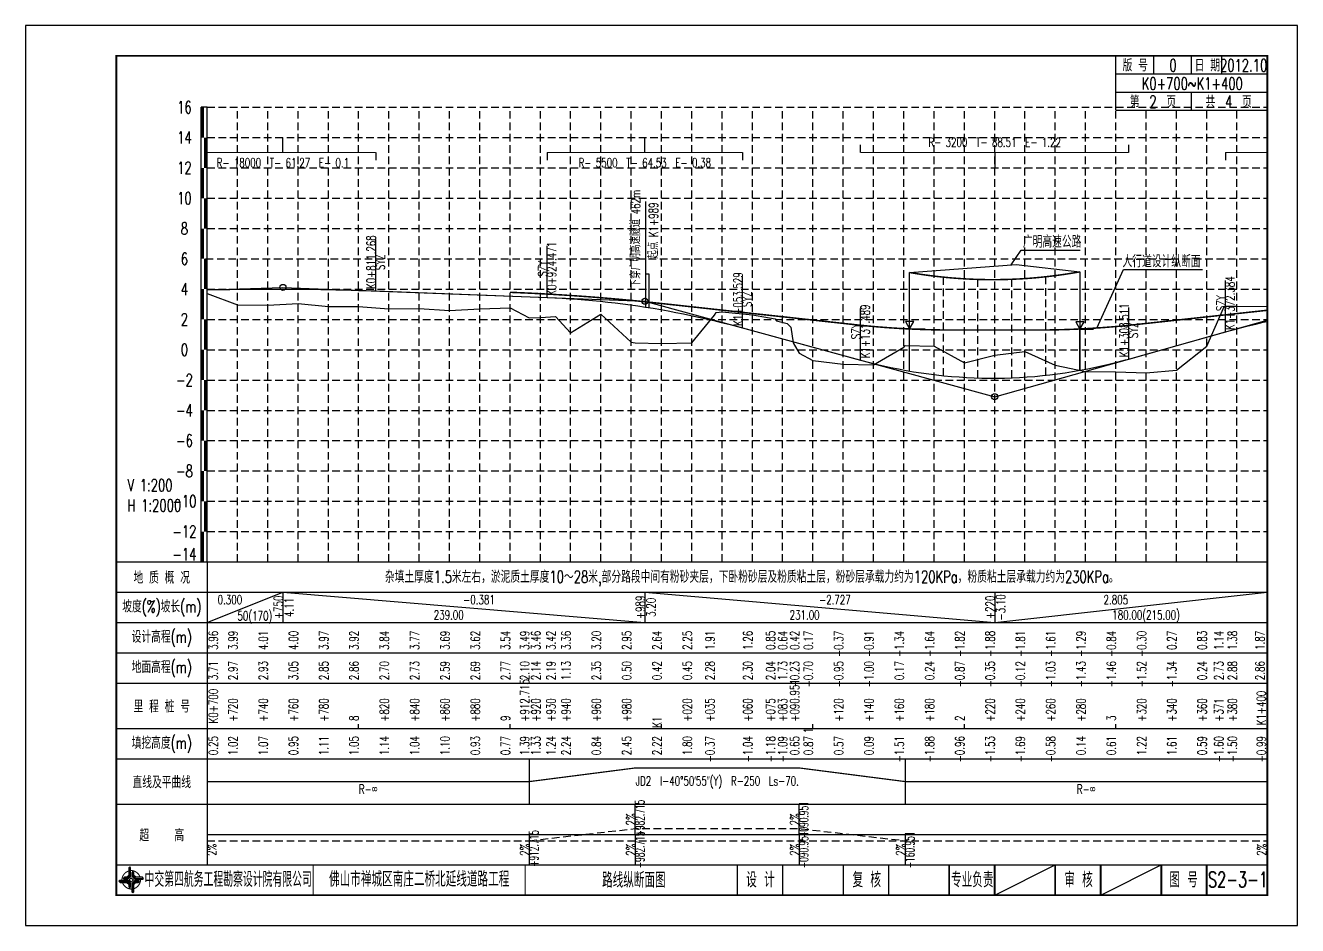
# Model space of a CAD drawing. Header units: inches. Extents: x 284 to 3896, y 3838 to 5329.
# Drawn here: x 1208 to 2048, y 4735 to 5329 of the extents above; entities that cross this region are included whole.
import ezdxf
from ezdxf.enums import TextEntityAlignment as Align

# ---------------------------------------------------------------- set-up
doc = ezdxf.new("R2010")
doc.units = ezdxf.units.IN
doc.header["$LTSCALE"] = 10
doc.linetypes.add('DASHED', pattern=[0.75, 0.5, -0.25])
for name, color, linetype in [('BPD1', 5, 'Continuous'), ('dmx', 7, 'Continuous'), ('pm', 7, 'Continuous'), ('shuju', 7, 'Continuous'), ('sjx', 1, 'Continuous'), ('xuxian', 6, 'ByLayer'), ('变坡点', 5, 'Continuous'), ('图框', 7, 'Continuous'), ('左超高', 6, 'ByLayer'), ('文字', 7, 'Continuous'), ('标尺', 3, 'Continuous'), ('栏目', 3, 'Continuous'), ('桥梁', 6, 'Continuous'), ('次轮廓线', 7, 'Continuous'), ('网格', 250, 'ByLayer'), ('网格1', 252, 'ByLayer'), ('超高中心', 7, 'Continuous')]:
    doc.layers.add(name, color=color, linetype=linetype)
doc.styles.get("Standard").update_dxf_attribs({"font": 'simplex1.shx', "width": 0.7, "bigfont": 'hztxt.shx'})
doc.styles.add('变坡点', font='simplex1.shx', dxfattribs={"width": 0.7, "bigfont": 'hztxt.shx'})

# ---------------------------------------------------------------- blocks, each defined once
blk = doc.blocks.new('tb')
at = {"lineweight": -3}
h = blk.add_hatch(color=256, dxfattribs=at)
h.paths.add_polyline_path([(-1.23, -0.13), (-3.78, -0.14), (-4.14, -0.41), (-1.4, -0.44), (-0.56, -1.24), (-0.54, -2.62), (-0.27, -2.2), (-0.26, -1.06)])
h.paths.add_polyline_path([(0.13, -1.08), (0.14, -3.86), (0.41, -4.26), (0.44, -1.24), (1.25, -0.43), (2.66, -0.43), (2.26, -0.16), (1.07, -0.15)])
h.paths.add_polyline_path([(1.08, 0.3), (3.62, 0.3), (4.02, 0.56), (1.25, 0.57), (0.43, 1.39), (0.43, 2.8), (0.16, 2.41), (0.15, 1.24)])
h.paths.add_polyline_path([(-0.28, 1.21), (-0.28, 3.99), (-0.56, 4.39), (-0.57, 1.41), (-1.38, 0.6), (-2.74, 0.56), (-2.33, 0.3), (-1.2, 0.29)])
for p, q in [((-0.56, 4.39), (-0.57, 1.41)), ((-1.38, 0.6), (-2.74, 0.56)), ((-0.57, 1.41), (-1.38, 0.6)), ((0.43, 2.8), (0.43, 1.39)), ((0.43, 1.39), (1.25, 0.57)), ((1.25, 0.57), (4.02, 0.56)), ((-4.14, -0.41), (-1.4, -0.44)), ((-1.4, -0.44), (-0.56, -1.24)), ((-0.56, -1.24), (-0.54, -2.62)), ((0.41, -4.26), (0.44, -1.24)), ((0.44, -1.24), (1.25, -0.43)), ((1.25, -0.43), (2.66, -0.43))]:
    blk.add_line(p, q, dxfattribs=at)
at = {"lineweight": -3, "flags": 128}
for points in [[(-0.9, 3.99), (-0.9, 1.58), (-1.53, 0.91), (-2.34, 0.91), (-2.74, 0.56), (-2.33, 0.3), (-1.2, 0.29), (-0.28, 1.21), (-0.28, 3.99), (-0.56, 4.39)], [(-0.04, 0.77), (0.68, 0.04), (-0.04, -0.69), (-0.77, 0.05)], [(3.62, 0.92), (1.43, 0.92), (0.77, 1.54), (0.77, 2.38), (0.43, 2.8), (0.16, 2.41), (0.15, 1.24), (1.08, 0.3), (3.62, 0.3), (4.02, 0.56)], [(-3.73, -0.76), (-1.54, -0.76), (-0.89, -1.39), (-0.89, -2.21), (-0.54, -2.62), (-0.27, -2.2), (-0.26, -1.06), (-1.23, -0.13), (-3.78, -0.14), (-4.14, -0.41)], [(0.75, -3.85), (0.75, -1.43), (1.4, -0.78), (2.26, -0.78), (2.66, -0.43), (2.26, -0.16), (1.07, -0.15), (0.13, -1.08), (0.14, -3.86), (0.41, -4.26)]]:
    blk.add_lwpolyline(points, close=True, dxfattribs=at)
at = {"lineweight": -3, "const_width": 0.35, "flags": 128}
for points in [[(-0.9, 3.02, 0.324167), (-3.16, -0.14)], [(2.88, 0.92, 0.324403), (-0.24, 3.15)], [(0.75, -2.86, 0.325418), (3.02, 0.26)], [(-2.98, -0.76, 0.322976), (0.14, -2.98)]]:
    blk.add_lwpolyline(points, format="xyb", dxfattribs=at)
blk = doc.blocks.new('123')
at = {"linetype": 'Continuous'}
blk.add_lwpolyline([(1123.87, 4734.71), (1123.87, 5328.71), (283.87, 5328.71), (283.87, 4734.71)], close=True, dxfattribs=at)

msp = doc.modelspace()

# ---------------------------------------------------------------- linework, layer by layer
for p, q in [((1997.87, 5296.71), (1997.87, 5308.71)), ((1847.87, 4754.71), (1887.87, 4774.71))]:
    msp.add_line(p, q)
at = {"linetype": 'Continuous', "const_width": 1.2}
msp.add_lwpolyline([(2027.87, 5308.71), (1267.87, 5308.71), (1267.87, 4754.71), (2027.87, 4754.71), (2027.87, 5308.71)], dxfattribs=at)
at = {"const_width": 0.8}
msp.add_lwpolyline([(1267.87, 4774.71), (2027.87, 4774.71)], dxfattribs=at)
at = {"layer": 'BPD1', "color": 7}
for p, q in [((1327.87, 4934.71), (1377.87, 4954.71)), ((1377.87, 4954.71), (1616.87, 4934.71)), ((1616.87, 4954.71), (1847.87, 4934.71)), ((1847.87, 4934.71), (2027.87, 4954.71))]:
    msp.add_line(p, q, dxfattribs=at)
at = {"layer": 'dmx'}
msp.add_line((1617.6, 5164.81), (1617.6, 5212.58), dxfattribs=at)
at = {"layer": 'dmx', "flags": 128}
for points in [[(1617.6, 5142.81), (1617.6, 5164.81), (1619.6, 5164.81), (1619.6, 5142.54)], [(1327.87, 5151.77), (1347.87, 5144.43), (1367.87, 5144.05), (1387.87, 5145.2), (1407.87, 5143.26), (1427.87, 5143.34), (1447.87, 5141.76), (1467.87, 5141.97), (1487.87, 5140.64), (1507.87, 5141.6), (1527.87, 5142.4), (1540.58, 5135.75), (1547.87, 5136.09), (1557.87, 5136.56), (1567.87, 5125.97), (1587.87, 5138.25), (1607.87, 5119.75), (1610.58, 5119.28), (1627.87, 5118.88), (1647.87, 5119.24), (1662.87, 5137.55), (1663.87, 5139.38), (1667.87, 5139.73), (1687.87, 5137.71), (1702.87, 5135.07), (1703.87, 5133.83), (1710.87, 5131.97), (1713.37, 5129.56), (1714.87, 5119.2), (1718.82, 5112.38), (1727.87, 5107.7), (1747.87, 5105.24), (1767.87, 5104.74), (1787.87, 5116.43), (1788.82, 5117.46), (1807.87, 5117.15), (1827.87, 5106.06), (1847.87, 5111.23), (1867.87, 5113.51), (1887.87, 5104.43), (1907.87, 5100.39), (1927.87, 5100.16), (1947.87, 5099.53), (1967.87, 5101.3), (1987.87, 5117.12), (1998.87, 5142.06), (1999.87, 5143.42), (2007.87, 5143.51), (2027.87, 5143.34)]]:
    msp.add_lwpolyline(points, dxfattribs=at)
at = {"layer": 'pm', "flags": 128}
msp.add_lwpolyline([(1327.87, 4829.71, 0.8, 0.8, 0), (1540.58, 4829.71, 0.8, 0.8, 0), (1610.58, 4838.71, 0.8, 0.8, 0), (1718.82, 4838.71, 0.8, 0.8, 0), (1788.82, 4829.71, 0.8, 0.8, 0), (2027.87, 4829.71, 0.8, 0.8, 0)], format="xyseb", dxfattribs=at)
at = {"layer": 'shuju'}
for p, q in [((1377.87, 4954.71), (1377.87, 4934.71)), ((1616.87, 4954.71), (1616.87, 4934.71)), ((1847.87, 4954.71), (1847.87, 4934.71)), ((1427.87, 4864.71), (1427.87, 4867.71)), ((1527.87, 4864.71), (1527.87, 4867.71)), ((1627.87, 4864.71), (1627.87, 4867.71)), ((1727.87, 4864.71), (1727.87, 4867.71)), ((1827.87, 4864.71), (1827.87, 4867.71)), ((1927.87, 4864.71), (1927.87, 4867.71)), ((1610.58, 4794.71), (1610.58, 4814.71)), ((1718.82, 4794.71), (1718.82, 4814.71)), ((1540.58, 4794.71), (1540.58, 4774.71)), ((1540.58, 4794.71), (1540.58, 4774.71)), ((1610.58, 4794.71), (1610.58, 4774.71)), ((1718.82, 4794.71), (1718.82, 4774.71)), ((1788.82, 4794.71), (1788.82, 4774.71)), ((1788.82, 4794.71), (1788.82, 4774.71))]:
    msp.add_line(p, q, dxfattribs=at)
at = {"layer": 'sjx'}
for p, q in [((1791.67, 5165.68), (1862.04, 5170.91)), ((1862.04, 5170.91), (1904.17, 5166.13)), ((1904.17, 5166.13), (1904.17, 5101.13)), ((1791.67, 5100.68), (1791.67, 5165.68))]:
    msp.add_line(p, q, dxfattribs=at)
at = {"layer": 'sjx', "linetype": 'DASHED', "const_width": 1, "flags": 128}
msp.add_lwpolyline([(1791.67, 5165.68), (1794.35, 5165.22), (1799.35, 5164.44), (1804.35, 5163.74), (1809.35, 5163.12), (1814.35, 5162.58), (1819.35, 5162.11), (1824.35, 5161.73), (1829.35, 5161.42), (1834.35, 5161.19), (1839.35, 5161.03), (1844.35, 5160.96), (1849.35, 5160.96), (1854.35, 5161.05), (1859.35, 5161.21), (1864.35, 5161.44), (1869.35, 5161.76), (1874.35, 5162.15), (1879.35, 5162.63), (1884.35, 5163.18), (1889.35, 5163.8), (1894.35, 5164.51), (1899.35, 5165.3), (1904.17, 5166.13)], dxfattribs=at)
at = {"layer": 'sjx', "flags": 128}
msp.add_lwpolyline([(1327.87, 5154.28), (1332.87, 5154.39), (1337.87, 5154.49), (1342.87, 5154.57), (1347.87, 5154.64), (1352.87, 5154.7), (1357.87, 5154.74), (1362.87, 5154.77), (1367.87, 5154.78), (1372.87, 5154.78), (1377.87, 5154.77), (1382.87, 5154.74), (1387.87, 5154.7), (1392.87, 5154.65), (1397.87, 5154.58), (1402.87, 5154.5), (1407.87, 5154.4), (1412.87, 5154.29), (1417.87, 5154.17), (1422.87, 5154.03), (1427.87, 5153.87), (1432.87, 5153.71), (1437.87, 5153.53), (1439.13, 5153.48), (1552.34, 5149.17), (1557.34, 5148.96), (1562.34, 5148.7), (1567.34, 5148.4), (1572.34, 5148.05), (1577.34, 5147.65), (1582.34, 5147.21), (1587.34, 5146.72), (1592.34, 5146.19), (1597.34, 5145.62), (1602.34, 5144.99), (1607.34, 5144.33), (1612.34, 5143.61), (1617.34, 5142.85), (1622.34, 5142.05), (1627.34, 5141.2), (1632.34, 5140.31), (1637.34, 5139.37), (1642.34, 5138.38), (1647.34, 5137.35), (1652.34, 5136.27), (1657.34, 5135.15), (1662.34, 5133.98), (1667.34, 5132.77), (1672.34, 5131.51), (1677.34, 5130.21), (1681.39, 5129.11), (1759.35, 5107.85), (1764.35, 5106.53), (1769.35, 5105.28), (1774.35, 5104.11), (1779.35, 5103.02), (1784.35, 5102.01), (1789.35, 5101.08), (1794.35, 5100.22), (1799.35, 5099.44), (1804.35, 5098.74), (1809.35, 5098.12), (1814.35, 5097.58), (1819.35, 5097.11), (1824.35, 5096.73), (1829.35, 5096.42), (1834.35, 5096.19), (1839.35, 5096.03), (1844.35, 5095.96), (1849.35, 5095.96), (1854.35, 5096.05), (1859.35, 5096.21), (1864.35, 5096.44), (1869.35, 5096.76), (1874.35, 5097.15), (1879.35, 5097.63), (1884.35, 5098.18), (1889.35, 5098.8), (1894.35, 5099.51), (1899.35, 5100.3), (1904.35, 5101.16), (1909.35, 5102.1), (1914.35, 5103.12), (1919.35, 5104.22), (1924.35, 5105.39), (1929.35, 5106.65), (1934.35, 5107.98), (1936.38, 5108.54), (2000.25, 5126.45), (2005.25, 5127.83), (2010.25, 5129.16), (2015.25, 5130.43), (2020.25, 5131.66), (2025.25, 5132.84), (2027.87, 5133.43)], dxfattribs=at)
at = {"layer": 'sjx', "color": 4, "linetype": 'DASHED', "const_width": 1, "flags": 128}
msp.add_lwpolyline([(1527.87, 5152.6), (1527.94, 5152.6), (1532.94, 5152.4), (1537.94, 5152.18), (1542.94, 5151.94), (1547.94, 5151.69), (1552.94, 5151.42), (1557.94, 5151.13), (1562.94, 5150.83), (1567.94, 5150.5), (1572.94, 5150.16), (1577.94, 5149.8), (1582.94, 5149.42), (1587.94, 5149.02), (1592.94, 5148.61), (1597.94, 5148.18), (1602.94, 5147.73), (1607.94, 5147.26), (1612.94, 5146.78), (1617.94, 5146.27), (1622.94, 5145.75), (1627.8, 5145.23), (1755.04, 5131.31), (1760.04, 5130.78), (1765.04, 5130.3), (1770.04, 5129.85), (1775.04, 5129.45), (1780.04, 5129.09), (1785.04, 5128.77), (1790.04, 5128.5), (1795.04, 5128.26), (1800.04, 5128.07), (1805.04, 5127.92), (1810.04, 5127.81), (1815.04, 5127.74), (1820.04, 5127.71), (1820.69, 5127.71), (1875.28, 5127.71), (1880.28, 5127.73), (1885.28, 5127.8), (1890.28, 5127.9), (1895.28, 5128.05), (1900.28, 5128.23), (1905.28, 5128.46), (1910.28, 5128.73), (1915.28, 5129.05), (1920.28, 5129.4), (1925.28, 5129.8), (1930.28, 5130.23), (1935.28, 5130.71), (1940.28, 5131.23), (1940.45, 5131.25), (2027.87, 5140.75)], dxfattribs=at)
at = {"layer": 'xuxian'}
for p, q in [((1540.58, 4844.71), (1540.58, 4814.71)), ((1788.82, 4844.71), (1788.82, 4814.71))]:
    msp.add_line(p, q, dxfattribs=at)
at = {"layer": '变坡点'}
for p, q in [((1377.87, 5244.85), (1377.87, 5254.85)), ((1616.87, 5244.85), (1616.87, 5254.85)), ((1439.13, 5244.85), (1439.13, 5239.85)), ((1552.34, 5244.85), (1552.34, 5239.85)), ((1681.39, 5244.85), (1681.39, 5239.85)), ((1759.35, 5244.85), (1759.35, 5249.85)), ((1847.87, 5244.85), (1847.87, 5234.85)), ((1936.38, 5244.85), (1936.38, 5249.85)), ((2000.25, 5244.85), (2000.25, 5239.85)), ((1439.13, 5153.48), (1439.13, 5187.48)), ((1552.34, 5149.17), (1552.34, 5183.17)), ((1681.39, 5129.11), (1681.39, 5163.11)), ((2000.25, 5126.45), (2000.25, 5160.45)), ((1759.35, 5107.85), (1759.35, 5141.85)), ((1936.38, 5108.54), (1936.38, 5142.54))]:
    msp.add_line(p, q, dxfattribs=at)
at = {"layer": '变坡点', "flags": 128}
for points in [[(1327.87, 5244.85, 0.5, 0.5, 0), (1439.13, 5244.85, 0.5, 0.5, 0)], [(1552.34, 5244.85, 0.5, 0.5, 0), (1681.39, 5244.85, 0.5, 0.5, 0)], [(1759.35, 5244.85, 0.5, 0.5, 0), (1936.38, 5244.85, 0.5, 0.5, 0)], [(2000.25, 5244.85, 0.5, 0.5, 0), (2027.87, 5244.85, 0.5, 0.5, 0)]]:
    msp.add_lwpolyline(points, format="xyseb", dxfattribs=at)
msp.add_lwpolyline([(1327.87, 5154.31), (1377.87, 5155.81), (1616.87, 5146.71), (1847.87, 5083.71), (2027.87, 5134.2)], dxfattribs=at)
at = {"layer": '变坡点'}
for centre in [(1377.87, 5155.81), (1616.87, 5146.71), (1847.87, 5083.71)]:
    msp.add_circle(centre, 2, dxfattribs=at)
at = {"layer": '图框', "const_width": 0.8}
msp.add_lwpolyline([(1397.87, 4774.71), (1397.87, 4754.71)], dxfattribs=at)
at = {"layer": '左超高', "color": 7, "linetype": 'DASHED', "flags": 128}
for points in [[(1540.58, 4790.71), (1540.58, 4790.71), (1610.58, 4798.71), (1718.82, 4798.71), (1788.82, 4790.71), (1788.82, 4790.71)], [(1327.87, 4790.71), (1540.58, 4790.71), (1610.58, 4790.71), (1718.82, 4790.71), (1788.82, 4790.71), (2027.87, 4790.71)]]:
    msp.add_lwpolyline(points, dxfattribs=at)
at = {"layer": '文字'}
msp.add_line((1917.87, 4754.71), (1957.87, 4774.71), dxfattribs=at)
for points, const_width in [([(1537.87, 4754.71), (1537.87, 4774.71)], 0.8), ([(1677.87, 4754.71), (1677.87, 4774.71)], 0.8), ([(1707.87, 4754.71), (1707.87, 4774.71)], 0.8), ([(1747.87, 4754.71), (1747.87, 4774.71)], 0.8), ([(1777.87, 4754.71), (1777.87, 4774.71)], 0.8), ([(1817.87, 4754.71), (1817.87, 4774.71)], 1.2), ([(1817.87, 4754.71), (1817.87, 4774.71)], 1.2), ([(1847.87, 4754.71), (1847.87, 4774.71)], 1.2), ([(1887.87, 4754.71), (1887.87, 4774.71)], 1.2), ([(1917.87, 4754.71), (1917.87, 4774.71)], 1.2), ([(1957.87, 4754.71), (1957.87, 4774.71)], 1.2), ([(1987.87, 4754.71), (1987.87, 4774.71)], 1.2)]:
    msp.add_lwpolyline(points, dxfattribs=dict(at, const_width=const_width))
at = {"layer": '标尺'}
for p, q in [((1327.87, 5274.71), (1323.87, 5274.71)), ((1323.87, 4974.71), (1323.87, 5274.71)), ((1327.87, 4974.71), (1327.87, 5274.71)), ((1267.87, 4974.71), (2027.87, 4974.71))]:
    msp.add_line(p, q, dxfattribs=at)
at = {"layer": '标尺', "flags": 128}
for points in [[(1324.87, 5254.71, 2, 2, 0), (1324.87, 5274.71, 2, 2, 0)], [(1326.87, 5234.71, 2, 2, 0), (1326.87, 5254.71, 2, 2, 0)], [(1324.87, 5214.71, 2, 2, 0), (1324.87, 5234.71, 2, 2, 0)], [(1326.87, 5194.71, 2, 2, 0), (1326.87, 5214.71, 2, 2, 0)], [(1324.87, 5174.71, 2, 2, 0), (1324.87, 5194.71, 2, 2, 0)], [(1326.87, 5154.71, 2, 2, 0), (1326.87, 5174.71, 2, 2, 0)], [(1324.87, 5134.71, 2, 2, 0), (1324.87, 5154.71, 2, 2, 0)], [(1326.87, 5114.71, 2, 2, 0), (1326.87, 5134.71, 2, 2, 0)], [(1324.87, 5094.71, 2, 2, 0), (1324.87, 5114.71, 2, 2, 0)], [(1326.87, 5074.71, 2, 2, 0), (1326.87, 5094.71, 2, 2, 0)], [(1324.87, 5054.71, 2, 2, 0), (1324.87, 5074.71, 2, 2, 0)], [(1326.87, 5034.71, 2, 2, 0), (1326.87, 5054.71, 2, 2, 0)], [(1324.87, 5014.71, 2, 2, 0), (1324.87, 5034.71, 2, 2, 0)], [(1326.87, 4994.71, 2, 2, 0), (1326.87, 5014.71, 2, 2, 0)], [(1324.87, 4974.71, 2, 2, 0), (1324.87, 4994.71, 2, 2, 0)]]:
    msp.add_lwpolyline(points, format="xyseb", dxfattribs=at)
at = {"layer": '栏目', "linetype": 'DASHED'}
for p, q in [((1814.17, 5097.6), (1814.17, 5162.6)), ((1836.67, 5096.12), (1836.67, 5161.12)), ((1859.17, 5096.2), (1859.17, 5161.2)), ((1881.67, 5097.88), (1881.67, 5162.88))]:
    msp.add_line(p, q, dxfattribs=at)
at = {"layer": '栏目'}
for p, q in [((1791.67, 5100.68), (1791.67, 5128.58)), ((1791.67, 5128.58), (1801.78, 5128.58)), ((1904.17, 5101.13), (1904.17, 5128.29)), ((1904.17, 5101.13), (1904.17, 5128.28)), ((1904.17, 5128.28), (1913.22, 5128.28)), ((1267.87, 4974.71), (1267.87, 4774.71)), ((1327.87, 4974.71), (1327.87, 4774.71)), ((1267.87, 4954.71), (2027.87, 4954.71)), ((1267.87, 4934.71), (2027.87, 4934.71)), ((1267.87, 4914.71), (2027.87, 4914.71)), ((1267.87, 4894.71), (2027.87, 4894.71)), ((1267.87, 4864.71), (2027.87, 4864.71)), ((1267.87, 4844.71), (2027.87, 4844.71)), ((1267.87, 4814.71), (2027.87, 4814.71)), ((1267.87, 4774.71), (2027.87, 4774.71))]:
    msp.add_line(p, q, dxfattribs=at)
for points in [[(1791.67, 5128.58), (1794.43, 5133.37), (1788.9, 5133.37)], [(1904.17, 5128.28), (1906.93, 5133.06), (1901.4, 5133.06)]]:
    msp.add_lwpolyline(points, close=True, dxfattribs=at)
at = {"layer": '桥梁'}
for p, q in [((1858.7, 5170.67), (1865.36, 5180.5)), ((1865.36, 5180.5), (1904.3, 5180.5)), ((1915.28, 5129.05), (1932.84, 5167.57)), ((1932.84, 5167.57), (1985.1, 5167.57))]:
    msp.add_line(p, q, dxfattribs=at)
at = {"layer": '次轮廓线'}
for p, q in [((1927.87, 5272.71), (1927.87, 5308.71)), ((1952.87, 5296.71), (1952.87, 5308.71)), ((1977.87, 5296.71), (1977.87, 5308.71)), ((1927.87, 5296.71), (2027.87, 5296.71)), ((1927.87, 5284.71), (2027.87, 5284.71)), ((1977.87, 5272.71), (1977.87, 5284.71)), ((1927.87, 5272.71), (2027.87, 5272.71))]:
    msp.add_line(p, q, dxfattribs=at)
at = {"layer": '网格', "linetype": 'DASHED'}
for p, q in [((1327.87, 5274.71), (2027.87, 5274.71)), ((1347.87, 4974.71), (1347.87, 5274.71)), ((1367.87, 4974.71), (1367.87, 5274.71)), ((1387.87, 4974.71), (1387.87, 5274.71)), ((1407.87, 4974.71), (1407.87, 5274.71)), ((1447.87, 4974.71), (1447.87, 5274.71)), ((1467.87, 4974.71), (1467.87, 5274.71)), ((1487.87, 4974.71), (1487.87, 5274.71)), ((1507.87, 4974.71), (1507.87, 5274.71)), ((1547.87, 4974.71), (1547.87, 5274.71)), ((1567.87, 4974.71), (1567.87, 5274.71)), ((1587.87, 4974.71), (1587.87, 5274.71)), ((1607.87, 4974.71), (1607.87, 5274.71)), ((1647.87, 4974.71), (1647.87, 5274.71)), ((1667.87, 4974.71), (1667.87, 5274.71)), ((1687.87, 4974.71), (1687.87, 5274.71)), ((1707.87, 4974.71), (1707.87, 5274.71)), ((1747.87, 4974.71), (1747.87, 5274.71)), ((1767.87, 4974.71), (1767.87, 5274.71)), ((1787.87, 4974.71), (1787.87, 5274.71)), ((1807.87, 4974.71), (1807.87, 5274.71)), ((1847.87, 4974.71), (1847.87, 5274.71)), ((1867.87, 4974.71), (1867.87, 5274.71)), ((1887.87, 4974.71), (1887.87, 5274.71)), ((1907.87, 4974.71), (1907.87, 5274.71)), ((1947.87, 4974.71), (1947.87, 5274.71)), ((1967.87, 4974.71), (1967.87, 5274.71)), ((1987.87, 4974.71), (1987.87, 5274.71)), ((2007.87, 4974.71), (2007.87, 5274.71)), ((1327.87, 5254.71), (2027.87, 5254.71)), ((1327.87, 5234.71), (2027.87, 5234.71)), ((1327.87, 5194.71), (2027.87, 5194.71)), ((1326.87, 5174.71), (2027.87, 5174.71)), ((1327.87, 5154.71), (2027.87, 5154.71)), ((1327.87, 5134.71), (2027.87, 5134.71)), ((1327.87, 5094.71), (2027.87, 5094.71)), ((1327.87, 5074.71), (2027.87, 5074.71)), ((1327.87, 5054.71), (2027.87, 5054.71)), ((1327.87, 5034.71), (2027.87, 5034.71)), ((1327.87, 4994.71), (2027.87, 4994.71))]:
    msp.add_line(p, q, dxfattribs=at)
at = {"layer": '网格1', "linetype": 'DASHED'}
for p, q in [((1427.87, 4974.71), (1427.87, 5274.71)), ((1527.87, 4974.71), (1527.87, 5274.71)), ((1627.87, 4974.71), (1627.87, 5274.71)), ((1727.87, 4974.71), (1727.87, 5274.71)), ((1827.87, 4974.71), (1827.87, 5274.71)), ((1927.87, 4974.71), (1927.87, 5274.71)), ((1327.87, 5214.71), (2027.87, 5214.71)), ((1327.87, 5114.71), (2027.87, 5114.71)), ((1327.87, 5014.71), (2027.87, 5014.71))]:
    msp.add_line(p, q, dxfattribs=at)
at = {"layer": '超高中心'}
msp.add_line((1327.87, 4794.71), (2027.87, 4794.71), dxfattribs=at)

# ---------------------------------------------------------------- block references
at = {"layer": '图框', "lineweight": -3, "xscale": 2, "yscale": 2, "zscale": 2}
msp.add_blockref('tb', (1277.86, 4764.72), dxfattribs=at)
at = {"layer": '栏目'}
msp.add_blockref('123', (924, 0), dxfattribs=at)

# ---------------------------------------------------------------- texts
at = {"width": 0.7}
for s, p in [('版 号', (1940.69, 5302.39)), ('0', (1965.69, 5302.39)), ('日 期', (1988.31, 5302.39)), ('2012.10', (2012.28, 5302.39)), ('K0+700~K1+400', (1978.34, 5290.39)), ('第\u30002\u3000页', (1952.37, 5278.39)), ('共\u30004\u3000页', (2002.37, 5278.39))]:
    msp.add_text(s, height=8, dxfattribs=at).set_placement(p, align=Align.MIDDLE_CENTER)
at = {"insert": (1275.21, 5029.29), "char_height": 8, "width": 59.6333, "attachment_point": 1}
msp.add_mtext('V 1:200\\P\\pt32;H 1:2000', dxfattribs=at)
at = {"layer": 'BPD1', "color": 7, "width": 0.7}
for s, p in [('0.300', (1342.87, 4946.71)), ('-0.381', (1507.37, 4946.71)), ('-2.727', (1742.37, 4946.71)), ('2.805', (1927.87, 4946.71)), ('50(170)', (1359.38, 4936.08)), ('239.00', (1487.37, 4936.71)), ('231.00', (1722.37, 4936.71)), ('180.00(215.00)', (1947.87, 4936.71))]:
    msp.add_text(s, height=6, dxfattribs=at).set_placement(p, align=Align.CENTER)
at = {"layer": 'pm', "width": 0.7}
for s, p in [('JD2  I-40°50′55″(Y)  R-250  Ls-70.', (1664.7, 4829.71)), ('R-∞', (1434.22, 4824.71)), ('R-∞', (1908.34, 4824.71))]:
    msp.add_text(s, height=6, dxfattribs=at).set_placement(p, align=Align.MIDDLE)
at = {"layer": 'shuju'}
for s, width, p in [('+750', 0.7, (1374.87, 4944.71)), ('4.11', 0.7, (1381.87, 4944.71)), ('+989', 0.7, (1613.87, 4944.71)), ('3.20', 0.7, (1620.87, 4944.71)), ('+220', 0.7, (1844.87, 4944.71)), ('-3.10', 0.7, (1851.87, 4944.71)), ('+982.715', 0.6, (1613.58, 4805.68)), ('+090.951', 0.6, (1721.82, 4804.71)), ('2%', 0.7, (1607.58, 4804.71)), ('2%', 0.7, (1715.82, 4804.71)), ('+912.715', 0.6, (1543.58, 4785.6)), ('2%', 0.7, (1330.87, 4784.71)), ('2%', 0.7, (1330.87, 4784.71)), ('2%', 0.7, (1537.58, 4784.71)), ('2%', 0.7, (1537.58, 4784.71)), ('2%', 0.7, (1607.58, 4784.71)), ('+982.715', 0.6, (1613.58, 4784.71)), ('2%', 0.7, (1715.82, 4784.71)), ('+090.951', 0.6, (1721.82, 4784.71)), ('2%', 0.7, (1785.82, 4784.71)), ('2%', 0.7, (1785.82, 4784.71)), ('+160.951', 0.6, (1791.82, 4784.71)), ('+160.951', 0.6, (1791.82, 4784.71)), ('2%', 0.7, (2024.14, 4784.71)), ('2%', 0.7, (2024.14, 4784.71))]:
    msp.add_text(s, height=6, rotation=90, dxfattribs=dict(at, width=width)).set_placement(p, align=Align.MIDDLE)
at = {"layer": 'shuju', "width": 0.7}
for s, p in [('3.96', (1328.87, 4929.22)), ('3.71', (1328.87, 4909.22)), ('0.25', (1328.87, 4859.73))]:
    msp.add_text(s, height=6, rotation=90, dxfattribs=at).set_placement(p, align=Align.TOP_RIGHT)
for s, p in [('3.99', (1347.87, 4929.22)), ('4.01', (1367.87, 4929.22)), ('4.00', (1387.87, 4929.22)), ('3.97', (1407.87, 4929.22)), ('3.92', (1427.87, 4929.22)), ('3.84', (1447.87, 4929.22)), ('3.77', (1467.87, 4929.22)), ('3.69', (1487.87, 4929.22)), ('3.62', (1507.87, 4929.22)), ('3.54', (1527.87, 4929.22)), ('3.49', (1540.58, 4929.22)), ('3.46', (1547.87, 4929.22)), ('3.42', (1557.87, 4929.22)), ('3.36', (1567.87, 4929.22)), ('3.20', (1587.87, 4929.22)), ('2.95', (1607.87, 4929.22)), ('2.64', (1627.87, 4929.22)), ('2.25', (1647.87, 4929.22)), ('1.91', (1662.87, 4929.22)), ('1.26', (1687.87, 4929.22)), ('0.85', (1702.87, 4929.22)), ('0.64', (1710.87, 4929.22)), ('0.42', (1718.82, 4929.22)), ('0.17', (1727.87, 4929.22)), ('-0.37', (1747.87, 4929.22)), ('-0.91', (1767.87, 4929.22)), ('-1.34', (1787.87, 4929.22)), ('-1.64', (1807.87, 4929.22)), ('-1.82', (1827.87, 4929.22)), ('-1.88', (1847.87, 4929.22)), ('-1.81', (1867.87, 4929.22)), ('-1.61', (1887.87, 4929.22)), ('-1.29', (1907.87, 4929.22)), ('-0.84', (1927.87, 4929.22)), ('-0.30', (1947.87, 4929.22)), ('0.27', (1967.87, 4929.22)), ('0.83', (1987.87, 4929.22)), ('1.14', (1998.87, 4929.22)), ('1.38', (2007.87, 4929.22)), ('1.87', (2026.1, 4929.22)), ('2.97', (1347.87, 4909.22)), ('2.93', (1367.87, 4909.22)), ('3.05', (1387.87, 4909.22)), ('2.85', (1407.87, 4909.22)), ('2.86', (1427.87, 4909.22)), ('2.70', (1447.87, 4909.22)), ('2.73', (1467.87, 4909.22)), ('2.59', (1487.87, 4909.22)), ('2.69', (1507.87, 4909.22)), ('2.77', (1527.87, 4909.22)), ('2.10', (1540.58, 4909.22)), ('2.14', (1547.87, 4909.22)), ('2.19', (1557.87, 4909.22)), ('1.13', (1567.87, 4909.22)), ('2.35', (1587.87, 4909.22)), ('0.50', (1607.87, 4909.22)), ('0.42', (1627.87, 4909.22)), ('0.45', (1647.87, 4909.22)), ('2.28', (1662.87, 4909.22)), ('2.30', (1687.87, 4909.22)), ('2.04', (1702.87, 4909.22)), ('1.73', (1710.87, 4909.22)), ('-0.23', (1718.82, 4909.22)), ('-0.70', (1727.87, 4909.22)), ('-0.95', (1747.87, 4909.22)), ('-1.00', (1767.87, 4909.22)), ('0.17', (1787.87, 4909.22)), ('0.24', (1807.87, 4909.22)), ('-0.87', (1827.87, 4909.22)), ('-0.35', (1847.87, 4909.22)), ('-0.12', (1867.87, 4909.22)), ('-1.03', (1887.87, 4909.22)), ('-1.43', (1907.87, 4909.22)), ('-1.46', (1927.87, 4909.22)), ('-1.52', (1947.87, 4909.22)), ('-1.34', (1967.87, 4909.22)), ('0.24', (1987.87, 4909.22)), ('2.73', (1998.87, 4909.22)), ('2.88', (2007.87, 4909.22)), ('2.86', (2026.1, 4909.22)), ('1.02', (1347.87, 4859.73)), ('1.07', (1367.87, 4859.73)), ('0.95', (1387.87, 4859.73)), ('1.11', (1407.87, 4859.73)), ('1.05', (1427.87, 4859.73)), ('1.14', (1447.87, 4859.73)), ('1.04', (1467.87, 4859.73)), ('1.10', (1487.87, 4859.73)), ('0.93', (1507.87, 4859.73)), ('0.77', (1527.87, 4859.73)), ('1.39', (1540.58, 4859.73)), ('1.33', (1547.87, 4859.73)), ('1.24', (1557.87, 4859.73)), ('2.24', (1567.87, 4859.73)), ('0.84', (1587.87, 4859.73)), ('2.45', (1607.87, 4859.73)), ('2.22', (1627.87, 4859.73)), ('1.80', (1647.87, 4859.73)), ('-0.37', (1662.87, 4859.73)), ('-1.04', (1687.87, 4859.73)), ('-1.18', (1702.87, 4859.73)), ('-1.09', (1710.87, 4859.73)), ('0.65', (1718.82, 4859.73)), ('0.87', (1727.87, 4859.73)), ('0.57', (1747.87, 4859.73)), ('0.09', (1767.87, 4859.73)), ('-1.51', (1787.87, 4859.73)), ('-1.88', (1807.87, 4859.73)), ('-0.96', (1827.87, 4859.73)), ('-1.53', (1847.87, 4859.73)), ('-1.69', (1867.87, 4859.73)), ('-0.58', (1887.87, 4859.73)), ('0.14', (1907.87, 4859.73)), ('0.61', (1927.87, 4859.73)), ('1.22', (1947.87, 4859.73)), ('1.61', (1967.87, 4859.73)), ('0.59', (1987.87, 4859.73)), ('-1.60', (1998.87, 4859.73)), ('-1.50', (2007.87, 4859.73)), ('-0.99', (2026.99, 4859.73))]:
    msp.add_text(s, height=6, rotation=90, dxfattribs=at).set_placement(p, align=Align.RIGHT)
msp.add_text('K0+700', height=6, rotation=90, dxfattribs=at).set_placement((1328.87, 4868.06), align=Align.TOP_LEFT)
for s, p in [('+912.715', (1540.58, 4869.22)), ('+090.951', (1718.82, 4869.22)), ('K1+400', (2026.87, 4866.82)), ('+720', (1347.87, 4869.22)), ('+740', (1367.87, 4869.22)), ('+760', (1387.87, 4869.22)), ('+780', (1407.87, 4869.22)), ('+820', (1447.87, 4869.22)), ('+840', (1467.87, 4869.22)), ('+860', (1487.87, 4869.22)), ('+880', (1507.87, 4869.22)), ('+920', (1547.87, 4869.22)), ('+930', (1557.87, 4869.22)), ('+940', (1567.87, 4869.22)), ('+960', (1587.87, 4869.22)), ('+980', (1607.87, 4869.22)), ('+020', (1647.87, 4869.22)), ('+035', (1662.87, 4869.22)), ('+060', (1687.87, 4869.22)), ('+075', (1702.87, 4869.22)), ('+083', (1710.87, 4869.22)), ('+120', (1747.87, 4869.22)), ('+140', (1767.87, 4869.22)), ('+160', (1787.87, 4869.22)), ('+180', (1807.87, 4869.22)), ('+220', (1847.87, 4869.22)), ('+240', (1867.87, 4869.22)), ('+260', (1887.87, 4869.22)), ('+280', (1907.87, 4869.22)), ('+320', (1947.87, 4869.22)), ('+340', (1967.87, 4869.22)), ('+360', (1987.87, 4869.22)), ('+371', (1998.87, 4869.22)), ('+380', (2007.87, 4869.22)), ('8', (1427.87, 4869.71)), ('9', (1527.87, 4869.71)), ('2', (1827.87, 4869.71)), ('3', (1927.87, 4869.71)), ('K1', (1627.87, 4865.22)), ('1', (1727.87, 4861.64))]:
    msp.add_text(s, height=6, rotation=90, dxfattribs=at).set_placement(p)
at = {"layer": '变坡点', "width": 0.7}
for s, p in [('R- 3200  T- 88.51  E- 1.22', (1847.87, 5251.6)), ('R- 18000  T- 61.27  E- 0.1', (1377.87, 5238.1)), ('R- 5500  T- 64.53  E- 0.38', (1616.87, 5238.1))]:
    msp.add_text(s, height=6, dxfattribs=at).set_placement(p, align=Align.MIDDLE)
at = {"layer": '变坡点', "style": '变坡点', "width": 0.7}
for s, p in [('K0+811.268', (1436.13, 5172.48)), ('K0+924.471', (1555.34, 5168.17)), ('SYZ', (1442.13, 5172.48)), ('SZY', (1549.34, 5168.17)), ('K1+053.529', (1678.39, 5148.11)), ('K1+372.384', (2003.25, 5145.45)), ('SYZ', (1684.39, 5148.11)), ('SZY', (1997.25, 5145.45)), ('K1+131.489', (1762.35, 5126.85)), ('K1+308.511', (1933.38, 5127.54)), ('SZY', (1756.35, 5126.85)), ('SYZ', (1939.38, 5127.54))]:
    msp.add_text(s, height=6, rotation=90, dxfattribs=at).set_placement(p, align=Align.MIDDLE)
at = {"layer": '图框'}
for s, width, p in [('中交第四航务工程勘察设计院有限公司', 0.65, (1341.73, 4765.21)), ('佛山市禅城区南庄二桥北延线道路工程', 0.7, (1467.87, 4765.34))]:
    msp.add_text(s, height=10, dxfattribs=dict(at, width=width)).set_placement(p, align=Align.MIDDLE_CENTER)
at = {"layer": '文字', "width": 0.7}
for s, p in [('设 计', (1693.19, 4764.9)), ('复 核', (1763.38, 4764.9)), ('专业负责', (1833.08, 4764.9)), ('审 核', (1903.24, 4764.9)), ('图 号', (1972.63, 4764.9)), ('S2-3-1', (2008.54, 4765.11))]:
    msp.add_text(s, height=10, dxfattribs=at).set_placement(p, align=Align.MIDDLE_CENTER)
msp.add_attdef('路线纵断面图', text='图 纸 名 称', height=10, dxfattribs=at).set_placement((1609.61, 4764.71), align=Align.MIDDLE_CENTER)
at = {"layer": '标尺', "width": 0.7}
for s, p in [('16', (1312.87, 5274.71)), ('14', (1312.87, 5254.71)), ('12', (1312.87, 5234.71)), ('10', (1312.87, 5214.71)), ('8', (1312.87, 5194.71)), ('6', (1312.87, 5174.71)), ('4', (1312.87, 5154.71)), ('2', (1312.87, 5134.71)), ('0', (1312.87, 5114.71)), ('-2', (1312.87, 5094.71)), ('-4', (1312.87, 5074.71)), ('-6', (1312.87, 5054.71)), ('-8', (1312.87, 5034.71)), ('-10', (1312.87, 5014.71)), ('-12', (1312.87, 4994.71)), ('-14', (1312.87, 4979.71))]:
    msp.add_text(s, height=8, dxfattribs=at).set_placement(p, align=Align.MIDDLE)
at = {"layer": '栏目', "width": 0.7}
for s, p in [('地 质 概 况', (1297.87, 4964.71)), ('杂填土厚度1.5米左右，淤泥质土厚度10～28米,部分路段中间有粉砂夹层，下卧粉砂层及粉质粘土层，粉砂层承载力约为120KPa，粉质粘土层承载力约为230KPa。', (1687.5, 4964.1)), ('坡度(%)坡长(m)', (1297.87, 4944.71)), ('设计高程(m)', (1297.87, 4924.71)), ('地面高程(m)', (1297.87, 4904.71)), ('里 程 桩 号', (1297.87, 4879.71)), ('填挖高度(m)', (1297.87, 4854.71)), ('直线及平曲线', (1297.87, 4829.71)), ('超    高', (1297.87, 4794.71))]:
    msp.add_text(s, height=8, dxfattribs=at).set_placement(p, align=Align.MIDDLE)
at = {"layer": '桥梁', "color": 6, "width": 0.7}
msp.add_text('下穿广明高速隧道 462m', height=6, rotation=90, dxfattribs=at).set_placement((1615.6, 5187.99), align=Align.BOTTOM_CENTER)
msp.add_text('起点 K1+989', height=6, rotation=90, dxfattribs=at).set_placement((1619.6, 5193.36), align=Align.TOP_CENTER)
at = {"layer": '桥梁', "width": 0.7}
for s, p in [('广明高速公路', (1885.82, 5190.04)), ('人行道设计纵断面', (1958.03, 5177.11))]:
    msp.add_text(s, height=8, dxfattribs=at).set_placement(p, align=Align.TOP_CENTER)

doc.saveas('drawing.dxf')
